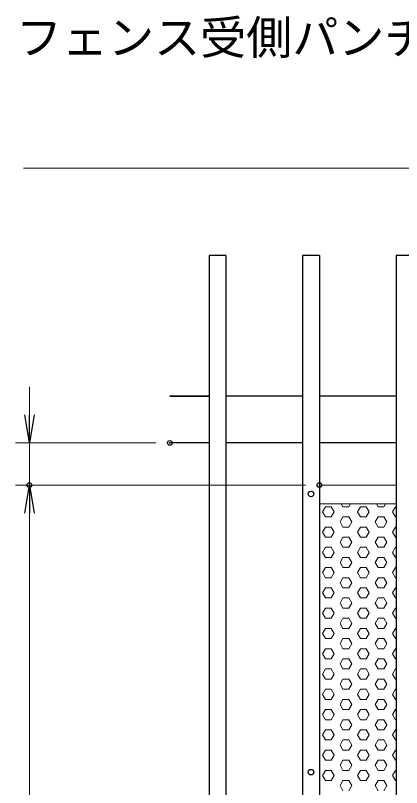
# Model space of a CAD drawing. Units: millimetres, scale not verified. Extents: x -3151 to 3149, y -2225 to 2230.
# Drawn here: x -2262 to -1850, y -147 to 677 of the extents above; entities that cross this region are included whole.
import ezdxf
from ezdxf.enums import TextEntityAlignment as Align

# ---------------------------------------------------------------- set-up
doc = ezdxf.new("R2010")
doc.units = ezdxf.units.MM
doc.header["$LTSCALE"] = 10
doc.header["$PDMODE"] = 32
doc.header["$PDSIZE"] = 5
for name, color, linetype, lineweight in [('0-1_D-STR-DIM', 7, 'Continuous', 13), ('0-2_0', 7, 'Continuous', 25), ('0-3_DEFPOINTS', 8, 'Continuous', 25), ('0-5_D-STR1', 1, 'Continuous', 25), ('0-6_D-STR3', 3, 'Continuous', 13), ('0-9_パンチング', 4, 'Continuous', 5), ('0-A_D-STR-TXT', 7, 'Continuous', 13)]:
    doc.layers.add(name, color=color, linetype=linetype, lineweight=lineweight)
doc.styles.add('ＭＳ ゴシック', font='')
doc.styles.get('ＭＳ ゴシック').set_extended_font_data('MS Gothic')

# ---------------------------------------------------------------- blocks, each defined once
blk = doc.blocks.new('_OPEN')
at = {"layer": '0-2_0'}
blk.add_line((0, 0), (-10, 0), dxfattribs=at)
blk.add_lwpolyline([(-10, 1.667), (0, 0), (-10, -1.667)], dxfattribs=at)

msp = doc.modelspace()

# ---------------------------------------------------------------- linework, layer by layer
at = {"layer": '0-1_D-STR-DIM'}
for p, q in [((-2247.08, 251.05), (-2247.08, 281.05)), ((-2112.08, 221.05), (-2262.08, 221.05)), ((-2247.08, 221.05), (-2247.08, 176.05)), ((-1952.24, 176.05), (-2262.08, 176.05)), ((-1952.24, 176.05), (-2262.08, 176.05)), ((-2247.08, 146.05), (-2247.08, 116.05)), ((-2247.08, 146.05), (-2247.08, -703.95))]:
    msp.add_line(p, q, dxfattribs=at)
at = {"layer": '0-3_DEFPOINTS'}
for centre in [(-1946.24, 166.55), (-1946.24, -130.45)]:
    msp.add_circle(centre, 3, dxfattribs=at)
for p in [(-2097.08, 221.05), (-2247.08, 176.05), (-1937.24, 176.05)]:
    msp.add_point(p, dxfattribs=at)
at = {"layer": '0-5_D-STR1'}
for p, q in [((-2055.24, 421.05), (-2055.24, -978.95)), ((-2055.24, 421.05), (-2055.24, -978.95)), ((-2037.24, 421.05), (-2055.24, 421.05)), ((-2037.24, 421.05), (-2055.24, 421.05)), ((-2037.24, 421.05), (-2037.24, -978.95)), ((-2037.24, 421.05), (-2037.24, -978.95)), ((-1955.24, 421.05), (-1955.24, -978.95)), ((-1937.24, 421.05), (-1955.24, 421.05)), ((-1937.24, 421.05), (-1937.24, -978.95)), ((-1855.24, 421.05), (-1855.24, -978.95)), ((-1837.24, 421.05), (-1855.24, 421.05)), ((-2055.24, 271.05), (-2097.08, 271.05)), ((-2097.08, 271.05), (-2055.24, 271.05)), ((-1955.24, 271.05), (-2037.24, 271.05)), ((-1855.24, 271.05), (-1937.24, 271.05)), ((-2055.24, 221.05), (-2097.08, 221.05)), ((-1955.24, 221.05), (-2037.24, 221.05)), ((-1855.24, 221.05), (-1937.24, 221.05))]:
    msp.add_line(p, q, dxfattribs=at)
at = {"layer": '0-6_D-STR3'}
for p, q in [((-1855.24, 176.05), (-1937.24, 176.05)), ((-1855.24, 156.05), (-1937.24, 156.05))]:
    msp.add_line(p, q, dxfattribs=at)
at = {"layer": '0-9_パンチング'}
for p, q in [((-1934.07, 147.51), (-1930.95, 152.92)), ((-1930.95, 152.92), (-1924.7, 152.92)), ((-1921.57, 147.51), (-1924.7, 152.92)), ((-1912.2, 152.92), (-1914, 156.05)), ((-1912.2, 152.92), (-1905.95, 152.92)), ((-1905.95, 152.92), (-1904.14, 156.05)), ((-1896.57, 147.51), (-1893.45, 152.92)), ((-1893.45, 152.92), (-1887.2, 152.92)), ((-1884.07, 147.51), (-1887.2, 152.92)), ((-1874.7, 152.92), (-1876.5, 156.05)), ((-1874.7, 152.92), (-1868.45, 152.92)), ((-1868.45, 152.92), (-1866.64, 156.05)), ((-1859.07, 147.51), (-1855.95, 152.92)), ((-1855.95, 152.92), (-1855.24, 152.92)), ((-1930.95, 142.1), (-1934.07, 147.51)), ((-1930.95, 142.1), (-1924.7, 142.1)), ((-1924.7, 142.1), (-1921.57, 147.51)), ((-1915.32, 136.68), (-1912.2, 142.1)), ((-1912.2, 142.1), (-1905.95, 142.1)), ((-1902.82, 136.68), (-1905.95, 142.1)), ((-1893.45, 142.1), (-1896.57, 147.51)), ((-1893.45, 142.1), (-1887.2, 142.1)), ((-1887.2, 142.1), (-1884.07, 147.51)), ((-1877.82, 136.68), (-1874.7, 142.1)), ((-1874.7, 142.1), (-1868.45, 142.1)), ((-1865.32, 136.68), (-1868.45, 142.1)), ((-1855.95, 142.1), (-1859.07, 147.51)), ((-1855.95, 142.1), (-1855.24, 142.1)), ((-1912.2, 131.27), (-1915.32, 136.68)), ((-1905.95, 131.27), (-1902.82, 136.68)), ((-1874.7, 131.27), (-1877.82, 136.68)), ((-1868.45, 131.27), (-1865.32, 136.68)), ((-1934.07, 125.86), (-1930.95, 131.27)), ((-1930.95, 120.45), (-1934.07, 125.86)), ((-1930.95, 131.27), (-1924.7, 131.27)), ((-1921.57, 125.86), (-1924.7, 131.27)), ((-1924.7, 120.45), (-1921.57, 125.86)), ((-1912.2, 131.27), (-1905.95, 131.27)), ((-1896.57, 125.86), (-1893.45, 131.27)), ((-1893.45, 120.45), (-1896.57, 125.86)), ((-1893.45, 131.27), (-1887.2, 131.27)), ((-1884.07, 125.86), (-1887.2, 131.27)), ((-1887.2, 120.45), (-1884.07, 125.86)), ((-1874.7, 131.27), (-1868.45, 131.27)), ((-1859.07, 125.86), (-1855.95, 131.27)), ((-1855.95, 120.45), (-1859.07, 125.86)), ((-1855.95, 131.27), (-1855.24, 131.27)), ((-1930.95, 120.45), (-1924.7, 120.45)), ((-1915.32, 115.03), (-1912.2, 120.45)), ((-1912.2, 120.45), (-1905.95, 120.45)), ((-1902.82, 115.03), (-1905.95, 120.45)), ((-1893.45, 120.45), (-1887.2, 120.45)), ((-1877.82, 115.03), (-1874.7, 120.45)), ((-1874.7, 120.45), (-1868.45, 120.45)), ((-1865.32, 115.03), (-1868.45, 120.45)), ((-1855.95, 120.45), (-1855.24, 120.45)), ((-1934.07, 104.21), (-1930.95, 109.62)), ((-1930.95, 109.62), (-1924.7, 109.62)), ((-1921.57, 104.21), (-1924.7, 109.62)), ((-1912.2, 109.62), (-1915.32, 115.03)), ((-1912.2, 109.62), (-1905.95, 109.62)), ((-1905.95, 109.62), (-1902.82, 115.03)), ((-1896.57, 104.21), (-1893.45, 109.62)), ((-1893.45, 109.62), (-1887.2, 109.62)), ((-1884.07, 104.21), (-1887.2, 109.62)), ((-1874.7, 109.62), (-1877.82, 115.03)), ((-1874.7, 109.62), (-1868.45, 109.62)), ((-1868.45, 109.62), (-1865.32, 115.03)), ((-1859.07, 104.21), (-1855.95, 109.62)), ((-1855.95, 109.62), (-1855.24, 109.62)), ((-1930.95, 98.8), (-1934.07, 104.21)), ((-1924.7, 98.8), (-1921.57, 104.21)), ((-1893.45, 98.8), (-1896.57, 104.21)), ((-1887.2, 98.8), (-1884.07, 104.21)), ((-1855.95, 98.8), (-1859.07, 104.21)), ((-1930.95, 98.8), (-1924.7, 98.8)), ((-1915.32, 93.38), (-1912.2, 98.8)), ((-1912.2, 87.97), (-1915.32, 93.38)), ((-1912.2, 98.8), (-1905.95, 98.8)), ((-1902.82, 93.38), (-1905.95, 98.8)), ((-1905.95, 87.97), (-1902.82, 93.38)), ((-1893.45, 98.8), (-1887.2, 98.8)), ((-1877.82, 93.38), (-1874.7, 98.8)), ((-1874.7, 87.97), (-1877.82, 93.38)), ((-1874.7, 98.8), (-1868.45, 98.8)), ((-1865.32, 93.38), (-1868.45, 98.8)), ((-1868.45, 87.97), (-1865.32, 93.38)), ((-1855.95, 98.8), (-1855.24, 98.8)), ((-1934.07, 82.56), (-1930.95, 87.97)), ((-1930.95, 77.15), (-1934.07, 82.56)), ((-1930.95, 87.97), (-1924.7, 87.97)), ((-1921.57, 82.56), (-1924.7, 87.97)), ((-1924.7, 77.15), (-1921.57, 82.56)), ((-1912.2, 87.97), (-1905.95, 87.97)), ((-1896.57, 82.56), (-1893.45, 87.97)), ((-1893.45, 77.15), (-1896.57, 82.56)), ((-1893.45, 87.97), (-1887.2, 87.97)), ((-1884.07, 82.56), (-1887.2, 87.97)), ((-1887.2, 77.15), (-1884.07, 82.56)), ((-1874.7, 87.97), (-1868.45, 87.97)), ((-1859.07, 82.56), (-1855.95, 87.97)), ((-1855.95, 77.15), (-1859.07, 82.56)), ((-1855.95, 87.97), (-1855.24, 87.97)), ((-1930.95, 77.15), (-1924.7, 77.15)), ((-1915.32, 71.73), (-1912.2, 77.15)), ((-1912.2, 77.15), (-1905.95, 77.15)), ((-1902.82, 71.73), (-1905.95, 77.15)), ((-1893.45, 77.15), (-1887.2, 77.15)), ((-1877.82, 71.73), (-1874.7, 77.15)), ((-1874.7, 77.15), (-1868.45, 77.15)), ((-1865.32, 71.73), (-1868.45, 77.15)), ((-1855.95, 77.15), (-1855.24, 77.15)), ((-1934.07, 60.91), (-1930.95, 66.32)), ((-1930.95, 66.32), (-1924.7, 66.32)), ((-1921.57, 60.91), (-1924.7, 66.32)), ((-1912.2, 66.32), (-1915.32, 71.73)), ((-1912.2, 66.32), (-1905.95, 66.32)), ((-1905.95, 66.32), (-1902.82, 71.73)), ((-1896.57, 60.91), (-1893.45, 66.32)), ((-1893.45, 66.32), (-1887.2, 66.32)), ((-1884.07, 60.91), (-1887.2, 66.32)), ((-1874.7, 66.32), (-1877.82, 71.73)), ((-1874.7, 66.32), (-1868.45, 66.32)), ((-1868.45, 66.32), (-1865.32, 71.73)), ((-1859.07, 60.91), (-1855.95, 66.32)), ((-1855.95, 66.32), (-1855.24, 66.32)), ((-1930.95, 55.49), (-1934.07, 60.91)), ((-1924.7, 55.49), (-1921.57, 60.91)), ((-1893.45, 55.49), (-1896.57, 60.91)), ((-1887.2, 55.49), (-1884.07, 60.91)), ((-1855.95, 55.49), (-1859.07, 60.91)), ((-1930.95, 55.49), (-1924.7, 55.49)), ((-1915.32, 50.08), (-1912.2, 55.49)), ((-1912.2, 44.67), (-1915.32, 50.08)), ((-1912.2, 55.49), (-1905.95, 55.49)), ((-1902.82, 50.08), (-1905.95, 55.49)), ((-1905.95, 44.67), (-1902.82, 50.08)), ((-1893.45, 55.49), (-1887.2, 55.49)), ((-1877.82, 50.08), (-1874.7, 55.49)), ((-1874.7, 44.67), (-1877.82, 50.08)), ((-1874.7, 55.49), (-1868.45, 55.49)), ((-1865.32, 50.08), (-1868.45, 55.49)), ((-1868.45, 44.67), (-1865.32, 50.08)), ((-1855.95, 55.49), (-1855.24, 55.49)), ((-1934.07, 39.26), (-1930.95, 44.67)), ((-1930.95, 44.67), (-1924.7, 44.67)), ((-1921.57, 39.26), (-1924.7, 44.67)), ((-1912.2, 44.67), (-1905.95, 44.67)), ((-1896.57, 39.26), (-1893.45, 44.67)), ((-1893.45, 44.67), (-1887.2, 44.67)), ((-1884.07, 39.26), (-1887.2, 44.67)), ((-1874.7, 44.67), (-1868.45, 44.67)), ((-1859.07, 39.26), (-1855.95, 44.67)), ((-1855.95, 44.67), (-1855.24, 44.67)), ((-1930.95, 33.84), (-1934.07, 39.26)), ((-1930.95, 33.84), (-1924.7, 33.84)), ((-1924.7, 33.84), (-1921.57, 39.26)), ((-1915.32, 28.43), (-1912.2, 33.84)), ((-1912.2, 33.84), (-1905.95, 33.84)), ((-1902.82, 28.43), (-1905.95, 33.84)), ((-1893.45, 33.84), (-1896.57, 39.26)), ((-1893.45, 33.84), (-1887.2, 33.84)), ((-1887.2, 33.84), (-1884.07, 39.26)), ((-1877.82, 28.43), (-1874.7, 33.84)), ((-1874.7, 33.84), (-1868.45, 33.84)), ((-1865.32, 28.43), (-1868.45, 33.84)), ((-1855.95, 33.84), (-1859.07, 39.26)), ((-1855.95, 33.84), (-1855.24, 33.84)), ((-1912.2, 23.02), (-1915.32, 28.43)), ((-1905.95, 23.02), (-1902.82, 28.43)), ((-1874.7, 23.02), (-1877.82, 28.43)), ((-1868.45, 23.02), (-1865.32, 28.43)), ((-1934.07, 17.61), (-1930.95, 23.02)), ((-1930.95, 12.19), (-1934.07, 17.61)), ((-1930.95, 23.02), (-1924.7, 23.02)), ((-1921.57, 17.61), (-1924.7, 23.02)), ((-1924.7, 12.19), (-1921.57, 17.61)), ((-1912.2, 23.02), (-1905.95, 23.02)), ((-1896.57, 17.61), (-1893.45, 23.02)), ((-1893.45, 12.19), (-1896.57, 17.61)), ((-1893.45, 23.02), (-1887.2, 23.02)), ((-1884.07, 17.61), (-1887.2, 23.02)), ((-1887.2, 12.19), (-1884.07, 17.61)), ((-1874.7, 23.02), (-1868.45, 23.02)), ((-1859.07, 17.61), (-1855.95, 23.02)), ((-1855.95, 12.19), (-1859.07, 17.61)), ((-1855.95, 23.02), (-1855.24, 23.02)), ((-1930.95, 12.19), (-1924.7, 12.19)), ((-1915.32, 6.78), (-1912.2, 12.19)), ((-1912.2, 12.19), (-1905.95, 12.19)), ((-1902.82, 6.78), (-1905.95, 12.19)), ((-1893.45, 12.19), (-1887.2, 12.19)), ((-1877.82, 6.78), (-1874.7, 12.19)), ((-1874.7, 12.19), (-1868.45, 12.19)), ((-1865.32, 6.78), (-1868.45, 12.19)), ((-1855.95, 12.19), (-1855.24, 12.19)), ((-1934.07, -4.04), (-1930.95, 1.37)), ((-1930.95, 1.37), (-1924.7, 1.37)), ((-1921.57, -4.04), (-1924.7, 1.37)), ((-1912.2, 1.37), (-1915.32, 6.78)), ((-1912.2, 1.37), (-1905.95, 1.37)), ((-1905.95, 1.37), (-1902.82, 6.78)), ((-1896.57, -4.04), (-1893.45, 1.37)), ((-1893.45, 1.37), (-1887.2, 1.37)), ((-1884.07, -4.04), (-1887.2, 1.37)), ((-1874.7, 1.37), (-1877.82, 6.78)), ((-1874.7, 1.37), (-1868.45, 1.37)), ((-1868.45, 1.37), (-1865.32, 6.78)), ((-1859.07, -4.04), (-1855.95, 1.37)), ((-1855.95, 1.37), (-1855.24, 1.37)), ((-1930.95, -9.46), (-1934.07, -4.04)), ((-1924.7, -9.46), (-1921.57, -4.04)), ((-1893.45, -9.46), (-1896.57, -4.04)), ((-1887.2, -9.46), (-1884.07, -4.04)), ((-1855.95, -9.46), (-1859.07, -4.04)), ((-1930.95, -9.46), (-1924.7, -9.46)), ((-1915.32, -14.87), (-1912.2, -9.46)), ((-1912.2, -20.28), (-1915.32, -14.87)), ((-1912.2, -9.46), (-1905.95, -9.46)), ((-1902.82, -14.87), (-1905.95, -9.46)), ((-1905.95, -20.28), (-1902.82, -14.87)), ((-1893.45, -9.46), (-1887.2, -9.46)), ((-1877.82, -14.87), (-1874.7, -9.46)), ((-1874.7, -20.28), (-1877.82, -14.87)), ((-1874.7, -9.46), (-1868.45, -9.46)), ((-1865.32, -14.87), (-1868.45, -9.46)), ((-1868.45, -20.28), (-1865.32, -14.87)), ((-1855.95, -9.46), (-1855.24, -9.46)), ((-1934.07, -25.7), (-1930.95, -20.28)), ((-1930.95, -20.28), (-1924.7, -20.28)), ((-1921.57, -25.7), (-1924.7, -20.28)), ((-1912.2, -20.28), (-1905.95, -20.28)), ((-1896.57, -25.7), (-1893.45, -20.28)), ((-1893.45, -20.28), (-1887.2, -20.28)), ((-1884.07, -25.7), (-1887.2, -20.28)), ((-1874.7, -20.28), (-1868.45, -20.28)), ((-1859.07, -25.7), (-1855.95, -20.28)), ((-1855.95, -20.28), (-1855.24, -20.28)), ((-1930.95, -31.11), (-1934.07, -25.7)), ((-1930.95, -31.11), (-1924.7, -31.11)), ((-1924.7, -31.11), (-1921.57, -25.7)), ((-1915.32, -36.52), (-1912.2, -31.11)), ((-1912.2, -31.11), (-1905.95, -31.11)), ((-1902.82, -36.52), (-1905.95, -31.11)), ((-1893.45, -31.11), (-1896.57, -25.7)), ((-1893.45, -31.11), (-1887.2, -31.11)), ((-1887.2, -31.11), (-1884.07, -25.7)), ((-1877.82, -36.52), (-1874.7, -31.11)), ((-1874.7, -31.11), (-1868.45, -31.11)), ((-1865.32, -36.52), (-1868.45, -31.11)), ((-1855.95, -31.11), (-1859.07, -25.7)), ((-1855.95, -31.11), (-1855.24, -31.11)), ((-1912.2, -41.93), (-1915.32, -36.52)), ((-1905.95, -41.93), (-1902.82, -36.52)), ((-1874.7, -41.93), (-1877.82, -36.52)), ((-1868.45, -41.93), (-1865.32, -36.52)), ((-1934.07, -47.35), (-1930.95, -41.93)), ((-1930.95, -52.76), (-1934.07, -47.35)), ((-1930.95, -41.93), (-1924.7, -41.93)), ((-1921.57, -47.35), (-1924.7, -41.93)), ((-1924.7, -52.76), (-1921.57, -47.35)), ((-1912.2, -41.93), (-1905.95, -41.93)), ((-1896.57, -47.35), (-1893.45, -41.93)), ((-1893.45, -52.76), (-1896.57, -47.35)), ((-1893.45, -41.93), (-1887.2, -41.93)), ((-1884.07, -47.35), (-1887.2, -41.93)), ((-1887.2, -52.76), (-1884.07, -47.35)), ((-1874.7, -41.93), (-1868.45, -41.93)), ((-1859.07, -47.35), (-1855.95, -41.93)), ((-1855.95, -52.76), (-1859.07, -47.35)), ((-1855.95, -41.93), (-1855.24, -41.93)), ((-1930.95, -52.76), (-1924.7, -52.76)), ((-1915.32, -58.17), (-1912.2, -52.76)), ((-1912.2, -52.76), (-1905.95, -52.76)), ((-1902.82, -58.17), (-1905.95, -52.76)), ((-1893.45, -52.76), (-1887.2, -52.76)), ((-1877.82, -58.17), (-1874.7, -52.76)), ((-1874.7, -52.76), (-1868.45, -52.76)), ((-1865.32, -58.17), (-1868.45, -52.76)), ((-1855.95, -52.76), (-1855.24, -52.76)), ((-1934.07, -69), (-1930.95, -63.58)), ((-1930.95, -63.58), (-1924.7, -63.58)), ((-1921.57, -69), (-1924.7, -63.58)), ((-1912.2, -63.58), (-1915.32, -58.17)), ((-1912.2, -63.58), (-1905.95, -63.58)), ((-1905.95, -63.58), (-1902.82, -58.17)), ((-1896.57, -69), (-1893.45, -63.58)), ((-1893.45, -63.58), (-1887.2, -63.58)), ((-1884.07, -69), (-1887.2, -63.58)), ((-1874.7, -63.58), (-1877.82, -58.17)), ((-1874.7, -63.58), (-1868.45, -63.58)), ((-1868.45, -63.58), (-1865.32, -58.17)), ((-1859.07, -69), (-1855.95, -63.58)), ((-1855.95, -63.58), (-1855.24, -63.58)), ((-1930.95, -74.41), (-1934.07, -69)), ((-1924.7, -74.41), (-1921.57, -69)), ((-1893.45, -74.41), (-1896.57, -69)), ((-1887.2, -74.41), (-1884.07, -69)), ((-1855.95, -74.41), (-1859.07, -69)), ((-1930.95, -74.41), (-1924.7, -74.41)), ((-1915.32, -79.82), (-1912.2, -74.41)), ((-1912.2, -85.23), (-1915.32, -79.82)), ((-1912.2, -74.41), (-1905.95, -74.41)), ((-1902.82, -79.82), (-1905.95, -74.41)), ((-1905.95, -85.23), (-1902.82, -79.82)), ((-1893.45, -74.41), (-1887.2, -74.41)), ((-1877.82, -79.82), (-1874.7, -74.41)), ((-1874.7, -85.23), (-1877.82, -79.82)), ((-1874.7, -74.41), (-1868.45, -74.41)), ((-1865.32, -79.82), (-1868.45, -74.41)), ((-1868.45, -85.23), (-1865.32, -79.82)), ((-1855.95, -74.41), (-1855.24, -74.41)), ((-1934.07, -90.65), (-1930.95, -85.23)), ((-1930.95, -96.06), (-1934.07, -90.65)), ((-1930.95, -85.23), (-1924.7, -85.23)), ((-1921.57, -90.65), (-1924.7, -85.23)), ((-1924.7, -96.06), (-1921.57, -90.65)), ((-1912.2, -85.23), (-1905.95, -85.23)), ((-1896.57, -90.65), (-1893.45, -85.23)), ((-1893.45, -96.06), (-1896.57, -90.65)), ((-1893.45, -85.23), (-1887.2, -85.23)), ((-1884.07, -90.65), (-1887.2, -85.23)), ((-1887.2, -96.06), (-1884.07, -90.65)), ((-1874.7, -85.23), (-1868.45, -85.23)), ((-1859.07, -90.65), (-1855.95, -85.23)), ((-1855.95, -96.06), (-1859.07, -90.65)), ((-1855.95, -85.23), (-1855.24, -85.23)), ((-1930.95, -96.06), (-1924.7, -96.06)), ((-1915.32, -101.47), (-1912.2, -96.06)), ((-1912.2, -96.06), (-1905.95, -96.06)), ((-1902.82, -101.47), (-1905.95, -96.06)), ((-1893.45, -96.06), (-1887.2, -96.06)), ((-1877.82, -101.47), (-1874.7, -96.06)), ((-1874.7, -96.06), (-1868.45, -96.06)), ((-1865.32, -101.47), (-1868.45, -96.06)), ((-1855.95, -96.06), (-1855.24, -96.06)), ((-1934.07, -112.3), (-1930.95, -106.89)), ((-1930.95, -106.89), (-1924.7, -106.89)), ((-1921.57, -112.3), (-1924.7, -106.89)), ((-1912.2, -106.89), (-1915.32, -101.47)), ((-1912.2, -106.89), (-1905.95, -106.89)), ((-1905.95, -106.89), (-1902.82, -101.47)), ((-1896.57, -112.3), (-1893.45, -106.89)), ((-1893.45, -106.89), (-1887.2, -106.89)), ((-1884.07, -112.3), (-1887.2, -106.89)), ((-1874.7, -106.89), (-1877.82, -101.47)), ((-1874.7, -106.89), (-1868.45, -106.89)), ((-1868.45, -106.89), (-1865.32, -101.47)), ((-1859.07, -112.3), (-1855.95, -106.89)), ((-1855.95, -106.89), (-1855.24, -106.89)), ((-1930.95, -117.71), (-1934.07, -112.3)), ((-1924.7, -117.71), (-1921.57, -112.3)), ((-1893.45, -117.71), (-1896.57, -112.3)), ((-1887.2, -117.71), (-1884.07, -112.3)), ((-1855.95, -117.71), (-1859.07, -112.3)), ((-1930.95, -117.71), (-1924.7, -117.71)), ((-1915.32, -123.12), (-1912.2, -117.71)), ((-1912.2, -128.54), (-1915.32, -123.12)), ((-1912.2, -117.71), (-1905.95, -117.71)), ((-1902.82, -123.12), (-1905.95, -117.71)), ((-1905.95, -128.54), (-1902.82, -123.12)), ((-1893.45, -117.71), (-1887.2, -117.71)), ((-1877.82, -123.12), (-1874.7, -117.71)), ((-1874.7, -128.54), (-1877.82, -123.12)), ((-1874.7, -117.71), (-1868.45, -117.71)), ((-1865.32, -123.12), (-1868.45, -117.71)), ((-1868.45, -128.54), (-1865.32, -123.12)), ((-1855.95, -117.71), (-1855.24, -117.71)), ((-1934.07, -133.95), (-1930.95, -128.54)), ((-1930.95, -128.54), (-1924.7, -128.54)), ((-1921.57, -133.95), (-1924.7, -128.54)), ((-1912.2, -128.54), (-1905.95, -128.54)), ((-1896.57, -133.95), (-1893.45, -128.54)), ((-1893.45, -128.54), (-1887.2, -128.54)), ((-1884.07, -133.95), (-1887.2, -128.54)), ((-1874.7, -128.54), (-1868.45, -128.54)), ((-1859.07, -133.95), (-1855.95, -128.54)), ((-1855.95, -128.54), (-1855.24, -128.54)), ((-1930.95, -139.36), (-1934.07, -133.95)), ((-1930.95, -139.36), (-1924.7, -139.36)), ((-1924.7, -139.36), (-1921.57, -133.95)), ((-1915.32, -144.77), (-1912.2, -139.36)), ((-1912.2, -139.36), (-1905.95, -139.36)), ((-1902.82, -144.77), (-1905.95, -139.36)), ((-1893.45, -139.36), (-1896.57, -133.95)), ((-1893.45, -139.36), (-1887.2, -139.36)), ((-1887.2, -139.36), (-1884.07, -133.95)), ((-1877.82, -144.77), (-1874.7, -139.36)), ((-1874.7, -139.36), (-1868.45, -139.36)), ((-1865.32, -144.77), (-1868.45, -139.36)), ((-1855.95, -139.36), (-1859.07, -133.95)), ((-1855.95, -139.36), (-1855.24, -139.36)), ((-1912.2, -150.19), (-1915.32, -144.77)), ((-1905.95, -150.19), (-1902.82, -144.77)), ((-1874.7, -150.19), (-1877.82, -144.77)), ((-1868.45, -150.19), (-1865.32, -144.77))]:
    msp.add_line(p, q, dxfattribs=at)
at = {"layer": '0-A_D-STR-TXT'}
msp.add_lwpolyline([(-2253.34, 514.27), (-1539.38, 514.27), (-1386.11, 86.37)], dxfattribs=at)

# ---------------------------------------------------------------- block references
at = {"layer": '0-1_D-STR-DIM', "xscale": 3, "yscale": 3}
for p, rotation in [((-2247.08, 221.05), 270), ((-2247.08, 176.05), 90), ((-2247.08, 176.05), 90)]:
    msp.add_blockref('_OPEN', p, dxfattribs=dict(at, rotation=rotation))

# ---------------------------------------------------------------- texts
at = {"layer": '0-A_D-STR-TXT', "style": 'ＭＳ ゴシック'}
msp.add_text('フェンス受側パンチングパネル', height=36.07, dxfattribs=at).set_placement((-2261.52, 625.01), align=Align.BOTTOM_LEFT)

doc.saveas('drawing.dxf')
